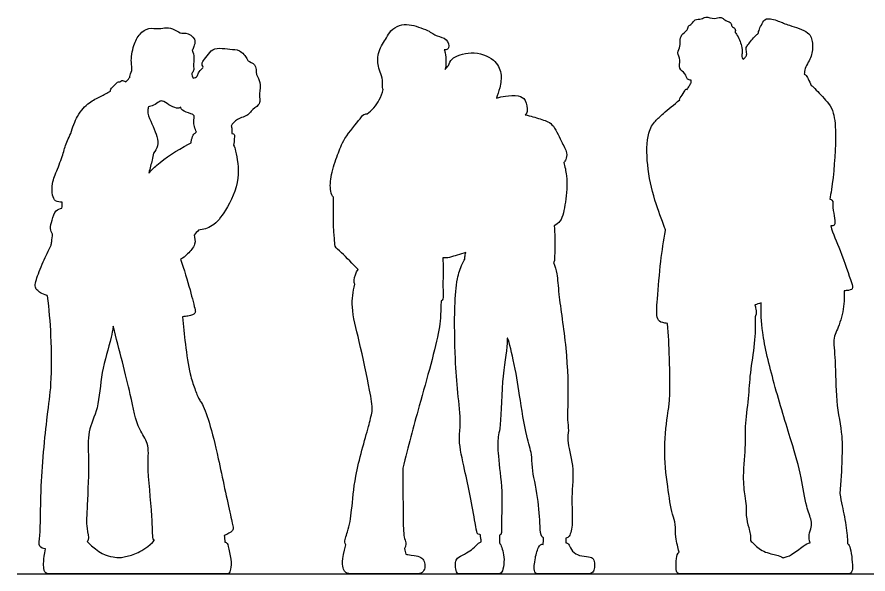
# Model space of a CAD drawing. Header units: millimetres. Extents: x 71.6 to 121.6, y 1.1 to 34.5.
# Drawn here: x 107.947 to 110.715, y 10.948 to 12.761 of the extents above; entities that cross this region are included whole.
import ezdxf

# ---------------------------------------------------------------- set-up
doc = ezdxf.new("R2010")
doc.units = ezdxf.units.MM

msp = doc.modelspace()

# ---------------------------------------------------------------- linework, layer by layer
msp.add_lwpolyline([(107.9471, 10.9477), (112.8239, 10.9477)])
for points, knots in [([(110.5908, 12.1673), (110.5923, 12.177), (110.6017, 12.2325), (110.613, 12.3634), (110.6052, 12.4473), (110.5884, 12.4793), (110.5492, 12.5198), (110.5352, 12.5348), (110.5298, 12.5378), (110.5271, 12.5452), (110.52, 12.5585), (110.5138, 12.5719), (110.5088, 12.5738), (110.5073, 12.574), (110.5079, 12.5809), (110.5101, 12.5938), (110.519, 12.6119), (110.5332, 12.6344), (110.5363, 12.6774), (110.5245, 12.7152), (110.4568, 12.7327), (110.4261, 12.7472), (110.382, 12.7607), (110.3701, 12.7393), (110.361, 12.7208), (110.3584, 12.7112), (110.3573, 12.7064), (110.3548, 12.7048), (110.3434, 12.6953), (110.3244, 12.6706), (110.3162, 12.6591), (110.3219, 12.64), (110.3172, 12.6304), (110.3119, 12.6249), (110.3089, 12.623), (110.3085, 12.6234), (110.3059, 12.6262), (110.3025, 12.6326), (110.3066, 12.646), (110.3047, 12.6671), (110.2921, 12.6981), (110.284, 12.7087), (110.2824, 12.7105), (110.2835, 12.7144), (110.2849, 12.7247), (110.2694, 12.7284), (110.271, 12.7428), (110.2555, 12.7467), (110.2435, 12.7554), (110.2341, 12.7619), (110.2146, 12.7521), (110.1865, 12.764), (110.1734, 12.7516), (110.1501, 12.7551), (110.1425, 12.7368), (110.1288, 12.7322), (110.1283, 12.7163), (110.1111, 12.7074), (110.1011, 12.6876), (110.1058, 12.6658), (110.0915, 12.6442), (110.1069, 12.6212), (110.0967, 12.5912), (110.1224, 12.5788), (110.1249, 12.5562), (110.1355, 12.5551), (110.1395, 12.5547), (110.1394, 12.5521), (110.1393, 12.5492), (110.1393, 12.5463), (110.1374, 12.5429), (110.1334, 12.5362), (110.1287, 12.5285), (110.1263, 12.5247), (110.1252, 12.5252), (110.1212, 12.5262), (110.1178, 12.5158), (110.1038, 12.4981), (110.1013, 12.4921), (110.1025, 12.4905), (110.0843, 12.4765), (110.0498, 12.4466), (110.0219, 12.4227), (109.9943, 12.3817), (109.9945, 12.2754), (110.0178, 12.1674), (110.0466, 12.0943), (110.0553, 12.0689), (110.0564, 12.0658), (110.0503, 12.0322), (110.0395, 11.9657), (110.0302, 11.8487), (110.0248, 11.7767), (110.0412, 11.7664), (110.0568, 11.7639), (110.063, 11.7633), (110.0658, 11.7257), (110.0694, 11.6566), (110.072, 11.5155), (110.0631, 11.4737), (110.0487, 11.3526), (110.0616, 11.2382), (110.0765, 11.1432), (110.0903, 11.111), (110.0875, 11.0687), (110.0951, 11.0426), (110.0982, 11.0268), (110.1001, 11.0192), (110.0951, 11.0141), (110.0901, 11.0009), (110.0898, 10.9567), (110.0934, 10.9507), (110.0997, 10.9492), (110.106, 10.9477), (110.1275, 10.9477), (110.2223, 10.9477), (110.2787, 10.9477), (110.2922, 10.9477), (110.3018, 10.9477), (110.3047, 10.9478), (110.3284, 10.9477), (110.355, 10.9477), (110.3742, 10.9478), (110.3776, 10.9477), (110.3885, 10.9477), (110.4148, 10.9477), (110.4698, 10.9477), (110.5635, 10.9477), (110.6434, 10.9477), (110.6582, 10.9477), (110.6656, 10.9601), (110.6629, 10.9948), (110.6584, 11.0324), (110.6516, 11.0438), (110.6484, 11.047), (110.6481, 11.0538), (110.6476, 11.068), (110.6391, 11.1376), (110.6276, 11.1798), (110.6235, 11.2093), (110.6269, 11.2465), (110.6295, 11.322), (110.6332, 11.3967), (110.6077, 11.5128), (110.6108, 11.6348), (110.6001, 11.7157), (110.6138, 11.7382), (110.6367, 11.8033), (110.6382, 11.8464), (110.6369, 11.869), (110.6394, 11.8693), (110.6529, 11.8709), (110.6677, 11.8736), (110.6595, 11.9015), (110.6282, 11.9929), (110.6006, 12.0556), (110.5936, 12.0805), (110.598, 12.0803), (110.6086, 12.0809), (110.6068, 12.1076), (110.5988, 12.1378), (110.6023, 12.1645), (110.5933, 12.1674), (110.5908, 12.1673)], [-5.941937, -5.941937, -5.941937, -5.941937, -5.773603, -5.038796, -4.529454, -4.195976, -3.762078, -3.527827, -3.527827, -3.527827, -3.25236, -3.02973, -2.949209, -2.949209, -2.949209, -2.691842, -2.387389, -2.150577, -1.795011, -1.452161, -0.999536, -0.646381, -0.292253, -0.038342, 0.219236, 0.435727, 0.435727, 0.435727, 0.554805, 0.903812, 1.113353, 1.351643, 1.533483, 1.719188, 1.719188, 1.719188, 1.750927, 1.920508, 2.1219, 2.384331, 2.746704, 2.8332, 2.8332, 2.8332, 3.031279, 3.230248, 3.41759, 3.628647, 3.85018, 4.026955, 4.278541, 4.576725, 4.803047, 5.056678, 5.290521, 5.491253, 5.695837, 5.935612, 6.193522, 6.45455, 6.722986, 7.005193, 7.297177, 7.573071, 7.82343, 8.020949, 8.020949, 8.020949, 8.093968, 8.093968, 8.093968, 8.288123, 8.495515, 8.495515, 8.495515, 8.556875, 8.738005, 9.015229, 9.161647, 9.161647, 9.161647, 9.624956, 9.96651, 10.344066, 10.917305, 11.530198, 12.078716, 12.159618, 12.159618, 12.159618, 12.732283, 13.356956, 13.811601, 14.06574, 14.198806, 14.198806, 14.198806, 14.799565, 15.452464, 15.832374, 16.43852, 17.071368, 17.612561, 17.944497, 18.302561, 18.598907, 18.872134, 18.872134, 18.872134, 18.980263, 19.101612, 19.222961, 19.222961, 19.222961, 19.344349, 19.465737, 19.465738, 19.587125, 19.647683, 19.647683, 19.647683, 19.725984, 19.725984, 19.725984, 19.775895, 19.858679, 19.909038, 20.042181, 20.175324, 20.308467, 20.441611, 20.574754, 20.707897, 20.826125, 20.826125, 20.826125, 21.081569, 21.544853, 22.018858, 22.018858, 22.018858, 22.617039, 23.10749, 23.717202, 24.360368, 24.848341, 25.129454, 25.586947, 26.053161, 26.053161, 26.053161, 26.106917, 26.363234, 26.618495, 27.211837, 27.652422, 27.652422, 27.652422, 27.84529, 28.109955, 28.444873, 28.727374, 28.841558, 28.841558, 28.841558, 28.841558]), ([(109.7255, 12.287), (109.7281, 12.29), (109.7329, 12.2969), (109.7383, 12.3207), (109.7148, 12.3566), (109.6924, 12.4159), (109.6484, 12.4283), (109.6167, 12.4392), (109.6001, 12.4419), (109.6041, 12.4453), (109.6083, 12.4526), (109.6038, 12.4934), (109.5775, 12.5065), (109.5349, 12.5045), (109.5162, 12.4995), (109.5069, 12.4962), (109.509, 12.5067), (109.5188, 12.5311), (109.5252, 12.578), (109.5009, 12.6269), (109.4257, 12.6532), (109.3585, 12.6285), (109.3532, 12.6103), (109.3505, 12.6029), (109.3463, 12.5989), (109.3424, 12.5938), (109.3395, 12.5892), (109.341, 12.5966), (109.3431, 12.6111), (109.3405, 12.6426), (109.3374, 12.6504), (109.3364, 12.6532), (109.3383, 12.6534), (109.3452, 12.6546), (109.3546, 12.6589), (109.3462, 12.693), (109.311, 12.6968), (109.2843, 12.719), (109.223, 12.7381), (109.1917, 12.7361), (109.1602, 12.7169), (109.1499, 12.6914), (109.1188, 12.6505), (109.1198, 12.6007), (109.1314, 12.5761), (109.1381, 12.5493), (109.1345, 12.5294), (109.1373, 12.5253), (109.1379, 12.5247), (109.1351, 12.5131), (109.1266, 12.4905), (109.1085, 12.4647), (109.0934, 12.4508), (109.0854, 12.4449), (109.083, 12.4452), (109.0741, 12.4449), (109.0625, 12.4274), (109.008, 12.365), (108.9902, 12.3115), (108.9674, 12.2526), (108.9639, 12.197), (108.9721, 12.1777), (108.9765, 12.1738), (108.9762, 12.166), (108.9767, 12.1351), (108.9757, 12.0594), (108.981, 12.0397), (108.9786, 12.0117), (109.0041, 11.9941), (109.0394, 11.9555), (109.0562, 11.9389), (109.0488, 11.9291), (109.0426, 11.9071), (109.0438, 11.8945), (109.0453, 11.8908), (109.04, 11.8664), (109.0315, 11.813), (109.0615, 11.7048), (109.0933, 11.5524), (109.1025, 11.4985), (109.1022, 11.477), (109.0989, 11.4613), (109.087, 11.4136), (109.0433, 11.2662), (109.0373, 11.1602), (109.0257, 11.0881), (109.0097, 11.0543), (109.0153, 11.0438), (109.0165, 11.0422), (109.0026, 10.993), (109.0068, 10.9552), (109.0242, 10.9477), (109.0539, 10.9477), (109.1102, 10.9477), (109.1364, 10.9477), (109.1519, 10.9477), (109.1729, 10.9477), (109.1862, 10.9477), (109.2038, 10.9477), (109.2448, 10.9477), (109.2621, 10.9477), (109.2736, 10.9635), (109.2743, 10.9798), (109.2687, 10.9971), (109.2527, 11.0066), (109.2341, 11.0082), (109.2137, 11.0114), (109.2116, 11.0118), (109.2103, 11.0174), (109.2087, 11.0235), (109.2068, 11.0303), (109.2089, 11.0332), (109.2133, 11.043), (109.2086, 11.0586), (109.2027, 11.0827), (109.2034, 11.1654), (109.2006, 11.2539), (109.2023, 11.2924), (109.219, 11.3639), (109.2556, 11.4971), (109.3239, 11.739), (109.3245, 11.7864), (109.3262, 11.8363), (109.3277, 11.8369), (109.3348, 11.8408), (109.3313, 11.8669), (109.3334, 11.9381), (109.3323, 11.9636), (109.332, 11.977), (109.3442, 11.974), (109.3731, 11.9843), (109.3976, 11.991), (109.4066, 11.9944), (109.406, 11.9917), (109.4053, 11.9866), (109.4021, 11.9761), (109.4033, 11.9728), (109.404, 11.972), (109.4007, 11.9678), (109.3903, 11.9497), (109.3764, 11.9031), (109.3688, 11.8157), (109.3713, 11.6468), (109.3795, 11.5431), (109.3927, 11.437), (109.3806, 11.3851), (109.4036, 11.2847), (109.4203, 11.2054), (109.437, 11.1184), (109.4418, 11.0796), (109.4478, 11.0767), (109.4532, 11.0756), (109.4542, 11.0754), (109.4547, 11.0719), (109.4557, 11.0648), (109.4566, 11.0567), (109.457, 11.0526), (109.4539, 11.0516), (109.4453, 11.0474), (109.4301, 11.0294), (109.4104, 11.0165), (109.3803, 11.0014), (109.3723, 10.9907), (109.3725, 10.9694), (109.3759, 10.9549), (109.3785, 10.9513), (109.381, 10.9477), (109.3879, 10.9477), (109.4548, 10.9477), (109.4965, 10.9477), (109.5207, 10.9477), (109.5279, 10.9592), (109.5328, 10.9971), (109.5269, 11.0237), (109.5217, 11.0406), (109.5183, 11.0461), (109.5171, 11.0474), (109.5163, 11.0516), (109.5154, 11.06), (109.516, 11.0692), (109.5167, 11.0737), (109.5181, 11.0743), (109.5238, 11.0779), (109.521, 11.0997), (109.5283, 11.222), (109.5106, 11.3247), (109.5099, 11.3952), (109.5211, 11.4221), (109.5216, 11.575), (109.5425, 11.6878), (109.5398, 11.7323), (109.5661, 11.63), (109.5809, 11.5334), (109.6017, 11.3993), (109.6226, 11.338), (109.6202, 11.2923), (109.6432, 11.1968), (109.6477, 11.1085), (109.6499, 11.0709), (109.6569, 11.0666), (109.6592, 11.0659), (109.6595, 11.0617), (109.6593, 11.0531), (109.6583, 11.0469), (109.6577, 11.0439), (109.6523, 11.0452), (109.6421, 11.042), (109.63, 10.9887), (109.6292, 10.9707), (109.6292, 10.9477), (109.6493, 10.9477), (109.6819, 10.9477), (109.7733, 10.9477), (109.8171, 10.9477), (109.8244, 10.9589), (109.8265, 10.9788), (109.8233, 10.9995), (109.8082, 11.0035), (109.7752, 11.0065), (109.752, 11.0199), (109.7416, 11.0457), (109.7379, 11.048), (109.7324, 11.0493), (109.7318, 11.0495), (109.7319, 11.0543), (109.7321, 11.0592), (109.7323, 11.064), (109.7369, 11.0652), (109.7469, 11.0718), (109.756, 11.1172), (109.7481, 11.1994), (109.7615, 11.2977), (109.7331, 11.3807), (109.7428, 11.4142), (109.7352, 11.4525), (109.7408, 11.5123), (109.7362, 11.6846), (109.7077, 11.8514), (109.7052, 11.9229), (109.6964, 11.9494), (109.6922, 11.9615), (109.6946, 11.9654), (109.6959, 11.9801), (109.6968, 12.0468), (109.6951, 12.0692), (109.6938, 12.0809), (109.7014, 12.0851), (109.7203, 12.0975), (109.7322, 12.1613), (109.7384, 12.2287), (109.729, 12.2741), (109.7255, 12.287)], [-2.049994, -2.049994, -2.049994, -2.049994, -1.853336, -1.591939, -1.219433, -0.775177, -0.40408, 0, 0, 0, 0.205612, 0.548756, 0.843701, 1.210021, 1.520204, 1.520204, 1.520204, 1.849002, 2.237804, 2.638418, 3.135542, 3.594574, 3.871413, 3.871413, 3.871413, 4.079441, 4.079441, 4.079441, 4.351832, 4.651326, 4.797928, 4.797928, 4.797928, 4.867078, 5.056498, 5.353168, 5.673286, 6.013874, 6.46372, 6.785208, 7.112287, 7.409884, 7.813349, 8.205937, 8.5022, 8.803402, 9.063795, 9.118322, 9.118322, 9.118322, 9.459548, 9.77826, 10.090876, 10.090876, 10.090876, 10.179358, 10.445678, 10.957987, 11.399311, 11.893593, 12.300683, 12.541438, 12.541438, 12.541438, 12.794247, 13.314918, 13.579401, 13.852284, 14.166974, 14.642265, 14.642265, 14.642265, 14.98669, 15.171752, 15.171752, 15.171752, 15.664748, 16.27291, 16.997529, 17.440132, 17.440132, 17.440132, 17.747679, 18.437683, 19.001436, 19.455482, 19.787997, 19.854024, 19.854024, 19.854024, 19.987995, 20.121966, 20.255937, 20.368711, 20.368711, 20.368711, 20.493945, 20.493945, 20.493945, 20.576077, 20.710048, 20.844019, 20.97799, 21.111961, 21.245932, 21.379904, 21.394421, 21.394421, 21.394421, 21.422136, 21.422136, 21.422136, 21.539392, 21.783432, 22.056423, 22.572136, 23.215602, 23.215602, 23.215602, 23.917604, 24.771258, 25.21114, 25.21114, 25.21114, 25.272333, 25.562572, 26.04757, 26.40849, 26.40849, 26.40849, 26.800664, 27.035992, 27.035992, 27.035992, 27.199935, 27.39833, 27.448972, 27.448972, 27.448972, 27.614469, 28.00666, 28.549817, 29.288885, 29.890922, 30.46006, 30.877601, 31.440645, 31.973409, 32.513717, 32.845364, 33.012798, 33.04859, 33.04859, 33.04859, 33.234558, 33.434173, 33.434173, 33.434173, 33.48448, 33.572313, 33.660146, 33.747979, 33.835811, 33.923644, 34.011477, 34.011477, 34.011477, 34.09931, 34.187143, 34.274976, 34.362809, 34.450642, 34.538475, 34.626307, 34.71414, 34.748025, 34.748025, 34.748025, 34.951091, 35.161787, 35.161787, 35.161787, 35.228829, 35.479762, 36.106959, 36.718376, 37.1693, 37.470464, 38.171357, 38.81216, 39.048714, 39.538125, 40.155059, 40.813287, 41.261759, 41.635849, 42.201215, 42.753923, 43.086414, 43.194021, 43.194021, 43.194021, 43.397403, 43.571812, 43.571812, 43.571812, 43.667261, 43.76271, 43.858159, 43.953608, 44.049057, 44.144506, 44.239955, 44.335404, 44.430853, 44.526302, 44.621751, 44.7172, 44.812649, 44.908098, 45.003547, 45.098996, 45.1116, 45.1116, 45.1116, 45.328951, 45.328951, 45.328951, 45.502283, 45.875451, 46.399954, 46.977542, 47.497444, 47.821784, 48.158448, 48.591373, 49.34585, 50.10127, 50.569367, 50.921408, 50.921408, 50.921408, 51.08382, 51.423892, 51.762076, 51.762076, 51.762076, 51.997729, 52.45287, 52.982098, 53.247793, 53.247793, 53.247793, 53.247793]), ([(108.643, 12.4053), (108.6486, 12.4136), (108.6603, 12.4301), (108.7009, 12.4393), (108.7064, 12.4558), (108.7345, 12.4728), (108.7381, 12.4899), (108.7333, 12.512), (108.7423, 12.5495), (108.7221, 12.5711), (108.7273, 12.6085), (108.6964, 12.616), (108.6958, 12.6267), (108.6711, 12.6568), (108.6397, 12.654), (108.6059, 12.6614), (108.5761, 12.6532), (108.5628, 12.6281), (108.5456, 12.6124), (108.5504, 12.6011), (108.5527, 12.5968), (108.5518, 12.5959), (108.5447, 12.5891), (108.5359, 12.5804), (108.5353, 12.5663), (108.5244, 12.5624), (108.5196, 12.5619), (108.5173, 12.5672), (108.5129, 12.5769), (108.5242, 12.5863), (108.519, 12.6033), (108.5247, 12.6281), (108.5197, 12.6443), (108.5167, 12.6521), (108.5176, 12.6529), (108.5204, 12.6565), (108.5237, 12.6696), (108.5302, 12.6899), (108.4962, 12.7128), (108.4823, 12.7036), (108.4596, 12.7217), (108.4325, 12.7277), (108.4086, 12.7206), (108.3741, 12.7274), (108.344, 12.7058), (108.3249, 12.6691), (108.3155, 12.6134), (108.3246, 12.5882), (108.3135, 12.5711), (108.3145, 12.566), (108.3146, 12.5657), (108.3131, 12.5633), (108.3098, 12.5586), (108.3043, 12.5525), (108.3013, 12.5497), (108.2957, 12.5528), (108.2879, 12.5563), (108.2833, 12.5512), (108.2817, 12.5491), (108.2787, 12.5498), (108.2727, 12.5492), (108.265, 12.5385), (108.2517, 12.5272), (108.2503, 12.5209), (108.251, 12.5196), (108.2402, 12.5138), (108.2186, 12.5012), (108.1794, 12.4835), (108.1444, 12.4449), (108.1276, 12.4016), (108.1217, 12.381), (108.1144, 12.3671), (108.1021, 12.3371), (108.0981, 12.3179), (108.0788, 12.2637), (108.0599, 12.2214), (108.0606, 12.1808), (108.0701, 12.16), (108.0869, 12.1573), (108.0942, 12.1581), (108.0939, 12.1513), (108.0936, 12.1447), (108.0933, 12.1385), (108.0867, 12.137), (108.0712, 12.1327), (108.061, 12.0992), (108.0528, 12.0722), (108.0595, 12.0595), (108.063, 12.0542), (108.0618, 12.0458), (108.0606, 12.0316), (108.0583, 12.0212), (108.0579, 12.0177), (108.0534, 12.0087), (108.0442, 11.99), (108.0191, 11.9339), (108.0026, 11.8864), (108.0118, 11.8702), (108.0276, 11.8599), (108.0457, 11.8532), (108.0463, 11.853), (108.0517, 11.8097), (108.0594, 11.7259), (108.0606, 11.5628), (108.0438, 11.4612), (108.0212, 11.2225), (108.0247, 11.081), (108.0157, 11.0368), (108.0307, 11.0304), (108.0398, 11.0293), (108.0328, 10.9942), (108.0332, 10.9594), (108.0411, 10.9477), (108.0669, 10.9477), (108.1052, 10.9477), (108.2339, 10.9477), (108.2709, 10.9477), (108.2784, 10.9478), (108.2867, 10.9477), (108.3196, 10.9477), (108.3939, 10.9477), (108.4605, 10.9477), (108.48, 10.9477), (108.48, 10.9477), (108.4932, 10.9477), (108.5387, 10.9477), (108.6198, 10.9477), (108.6369, 10.9477), (108.6425, 10.9602), (108.6444, 10.9931), (108.6332, 11.0443), (108.6285, 11.0507), (108.6247, 11.0512), (108.6232, 11.0509), (108.6224, 11.0583), (108.6216, 11.0656), (108.6209, 11.0729), (108.6328, 11.0775), (108.6477, 11.0866), (108.6514, 11.0983), (108.6389, 11.1469), (108.6013, 11.3271), (108.5765, 11.4327), (108.5495, 11.5053), (108.5379, 11.5151), (108.5241, 11.5545), (108.5081, 11.599), (108.4937, 11.6981), (108.4876, 11.755), (108.4853, 11.7847), (108.4918, 11.7854), (108.5099, 11.7881), (108.5287, 11.7942), (108.5259, 11.8098), (108.5103, 11.8729), (108.4904, 11.9386), (108.4791, 11.9723), (108.4871, 11.9753), (108.5024, 11.9894), (108.5297, 12.0193), (108.5257, 12.0413), (108.5228, 12.0508), (108.5277, 12.0562), (108.5326, 12.0616), (108.5374, 12.0669), (108.5528, 12.0688), (108.5865, 12.0774), (108.6284, 12.1316), (108.6772, 12.2316), (108.6599, 12.3149), (108.6545, 12.3389), (108.6515, 12.3438), (108.6529, 12.3509), (108.6534, 12.3643), (108.6553, 12.379), (108.6499, 12.3804), (108.6458, 12.3812), (108.6457, 12.3813), (108.6458, 12.3835), (108.6457, 12.3876), (108.6469, 12.3998), (108.6438, 12.4044), (108.643, 12.4053)], [-5.20032, -5.20032, -5.20032, -5.20032, -4.887203, -4.537847, -4.306439, -3.991594, -3.764949, -3.495009, -3.152456, -2.853147, -2.529541, -2.24678, -2.070681, -1.736192, -1.418547, -1.083845, -0.780498, -0.479758, -0.217909, 0, 0, 0, 0.039818, 0.293201, 0.489898, 0.708105, 0.708105, 0.708105, 0.919232, 1.114894, 1.343352, 1.629652, 1.914647, 1.914647, 1.914647, 1.990879, 2.210655, 2.460387, 2.794239, 3.005615, 3.296619, 3.59555, 3.877348, 4.205296, 4.535494, 4.906211, 5.329831, 5.623027, 5.884948, 5.900789, 5.900789, 5.900789, 6.067547, 6.267836, 6.267836, 6.267836, 6.478289, 6.638417, 6.638417, 6.638417, 6.800855, 7.005962, 7.249952, 7.384383, 7.384383, 7.384383, 7.731102, 8.098635, 8.535714, 8.892861, 8.892861, 8.892861, 9.284295, 9.54535, 9.969063, 10.370691, 10.72503, 10.981882, 11.249769, 11.249769, 11.249769, 11.395105, 11.395105, 11.395105, 11.65363, 11.982911, 12.28504, 12.533846, 12.533846, 12.533846, 12.728551, 12.85582, 12.85582, 12.85582, 13.170465, 13.625582, 14.022262, 14.237711, 14.587907, 14.598991, 14.598991, 14.598991, 15.251628, 15.962492, 16.556886, 17.444006, 18.132726, 18.471634, 18.700913, 18.700913, 18.700913, 18.85091, 19.000906, 19.150902, 19.300899, 19.450895, 19.499136, 19.499136, 19.499136, 19.548322, 19.67366, 19.798998, 19.799036, 19.799036, 19.799036, 19.853511, 19.978849, 20.104187, 20.229525, 20.354863, 20.480201, 20.605539, 20.666774, 20.666774, 20.666774, 20.738658, 20.738658, 20.738658, 21.010553, 21.191722, 21.572392, 22.352048, 22.982458, 23.452437, 23.668807, 24.017607, 24.420944, 24.985918, 25.525928, 25.525928, 25.525928, 25.662319, 25.944735, 26.133253, 26.600995, 27.132262, 27.132262, 27.132262, 27.438094, 27.792472, 28.103857, 28.103857, 28.103857, 28.22382, 28.22382, 28.22382, 28.61357, 29.076692, 29.680027, 30.218124, 30.420299, 30.420299, 30.420299, 30.68577, 30.887346, 31.044881, 31.049541, 31.049541, 31.049541, 31.194797, 31.411584, 31.47275, 31.47275, 31.47275, 31.47275]), ([(108.3905, 12.3169), (108.3969, 12.3238), (108.4074, 12.3422), (108.4038, 12.3729), (108.3843, 12.4169), (108.3748, 12.4385), (108.3731, 12.4442), (108.371, 12.4563), (108.3742, 12.4645), (108.3742, 12.4685), (108.3799, 12.4694), (108.3912, 12.4716), (108.4091, 12.4855), (108.4206, 12.4892), (108.4413, 12.4744), (108.4631, 12.4623), (108.4756, 12.4642), (108.4793, 12.4666), (108.4808, 12.4635), (108.483, 12.4558), (108.5121, 12.4457), (108.5262, 12.4412), (108.5205, 12.4205), (108.5243, 12.4039), (108.528, 12.3913), (108.5305, 12.3854), (108.5271, 12.3838), (108.5202, 12.3787), (108.5151, 12.3642), (108.5134, 12.3544), (108.5131, 12.3508), (108.5104, 12.3494), (108.4694, 12.3279), (108.4155, 12.2934), (108.3834, 12.2615), (108.3755, 12.2528), (108.38, 12.2672), (108.3861, 12.2963), (108.3906, 12.3092), (108.3905, 12.3169)], [-6.795789, -6.795789, -6.795789, -6.795789, -6.492176, -6.180711, -5.695407, -5.695407, -5.695407, -5.453889, -5.253614, -5.253614, -5.253614, -5.015795, -4.748689, -4.562603, -4.28259, -3.984517, -3.803511, -3.803511, -3.803511, -3.619194, -3.307134, -3.105695, -2.864901, -2.624627, -2.373317, -2.373317, -2.373317, -2.232759, -1.983217, -1.835734, -1.835734, -1.835734, -1.790464, -1.156884, -0.925437, -0.925437, -0.925437, -0.583601, -0.311685, -0.311685, -0.311685, -0.311685]), ([(110.332, 11.0563), (110.3327, 11.0635), (110.3327, 11.0788), (110.3262, 11.0986), (110.3169, 11.138), (110.3197, 11.1696), (110.3129, 11.2037), (110.3059, 11.2672), (110.3172, 11.3701), (110.3129, 11.4267), (110.3268, 11.5213), (110.3298, 11.6016), (110.3476, 11.6988), (110.3482, 11.7571), (110.3477, 11.7865), (110.3482, 11.787), (110.3531, 11.7929), (110.3496, 11.8108), (110.3482, 11.8196), (110.3467, 11.8242), (110.353, 11.8256), (110.3598, 11.8276), (110.3667, 11.83), (110.3667, 11.798), (110.3681, 11.7314), (110.4082, 11.5649), (110.4644, 11.3832), (110.4994, 11.2663), (110.5113, 11.1714), (110.5311, 11.124), (110.5315, 11.1003), (110.5211, 11.0754), (110.524, 11.0577), (110.5263, 11.0493), (110.5187, 11.0485), (110.5051, 11.0394), (110.4657, 11.0092), (110.4485, 11.0022), (110.4386, 11.0004), (110.438, 11.0009), (110.433, 11.0046), (110.4206, 11.009), (110.3657, 11.0204), (110.3446, 11.0457), (110.3338, 11.0548), (110.332, 11.0563)], [0, 0, 0, 0, 0.263747, 0.523784, 0.880573, 1.198706, 1.521633, 1.976854, 2.549349, 2.984626, 3.52518, 4.041747, 4.598075, 5.128876, 5.128876, 5.128876, 5.154295, 5.419783, 5.635001, 5.635001, 5.635001, 5.784306, 5.784306, 5.784306, 6.338148, 7.077177, 7.866051, 8.494734, 9.042921, 9.437317, 9.702735, 9.989424, 10.278399, 10.278399, 10.278399, 10.389499, 10.52264, 10.629562, 10.629562, 10.629562, 10.648417, 10.769766, 10.891115, 11.012464, 11.037963, 11.037963, 11.037963, 11.037963]), ([(108.2601, 11.7539), (108.2789, 11.6774), (108.3181, 11.5354), (108.3346, 11.429), (108.3794, 11.3688), (108.3678, 11.2979), (108.3889, 11.1448), (108.3872, 11.0627), (108.3919, 11.0587), (108.3947, 11.0578), (108.3746, 11.0359), (108.3375, 11.0145), (108.3073, 11.0049), (108.2878, 11.002), (108.2818, 11.0013), (108.2751, 11.0014), (108.2494, 11.0033), (108.2143, 11.014), (108.1749, 11.053), (108.1766, 11.0547), (108.182, 11.0638), (108.1709, 11.0999), (108.176, 11.174), (108.182, 11.3219), (108.1742, 11.4107), (108.2148, 11.4887), (108.2185, 11.605), (108.249, 11.6947), (108.2581, 11.7421), (108.2601, 11.7539)], [0, 0, 0, 0, 0.854514, 1.484306, 1.828155, 2.273319, 2.992396, 3.470487, 3.607599, 3.607599, 3.607599, 3.73107, 3.856408, 3.91486, 3.91486, 3.91486, 3.976739, 4.126735, 4.126735, 4.126735, 4.219834, 4.564341, 5.065368, 5.763548, 6.301019, 6.81794, 7.431607, 8.052562, 8.260141, 8.260141, 8.260141, 8.260141])]:
    msp.add_open_spline(points, degree=3, knots=knots)

doc.saveas('drawing.dxf')
